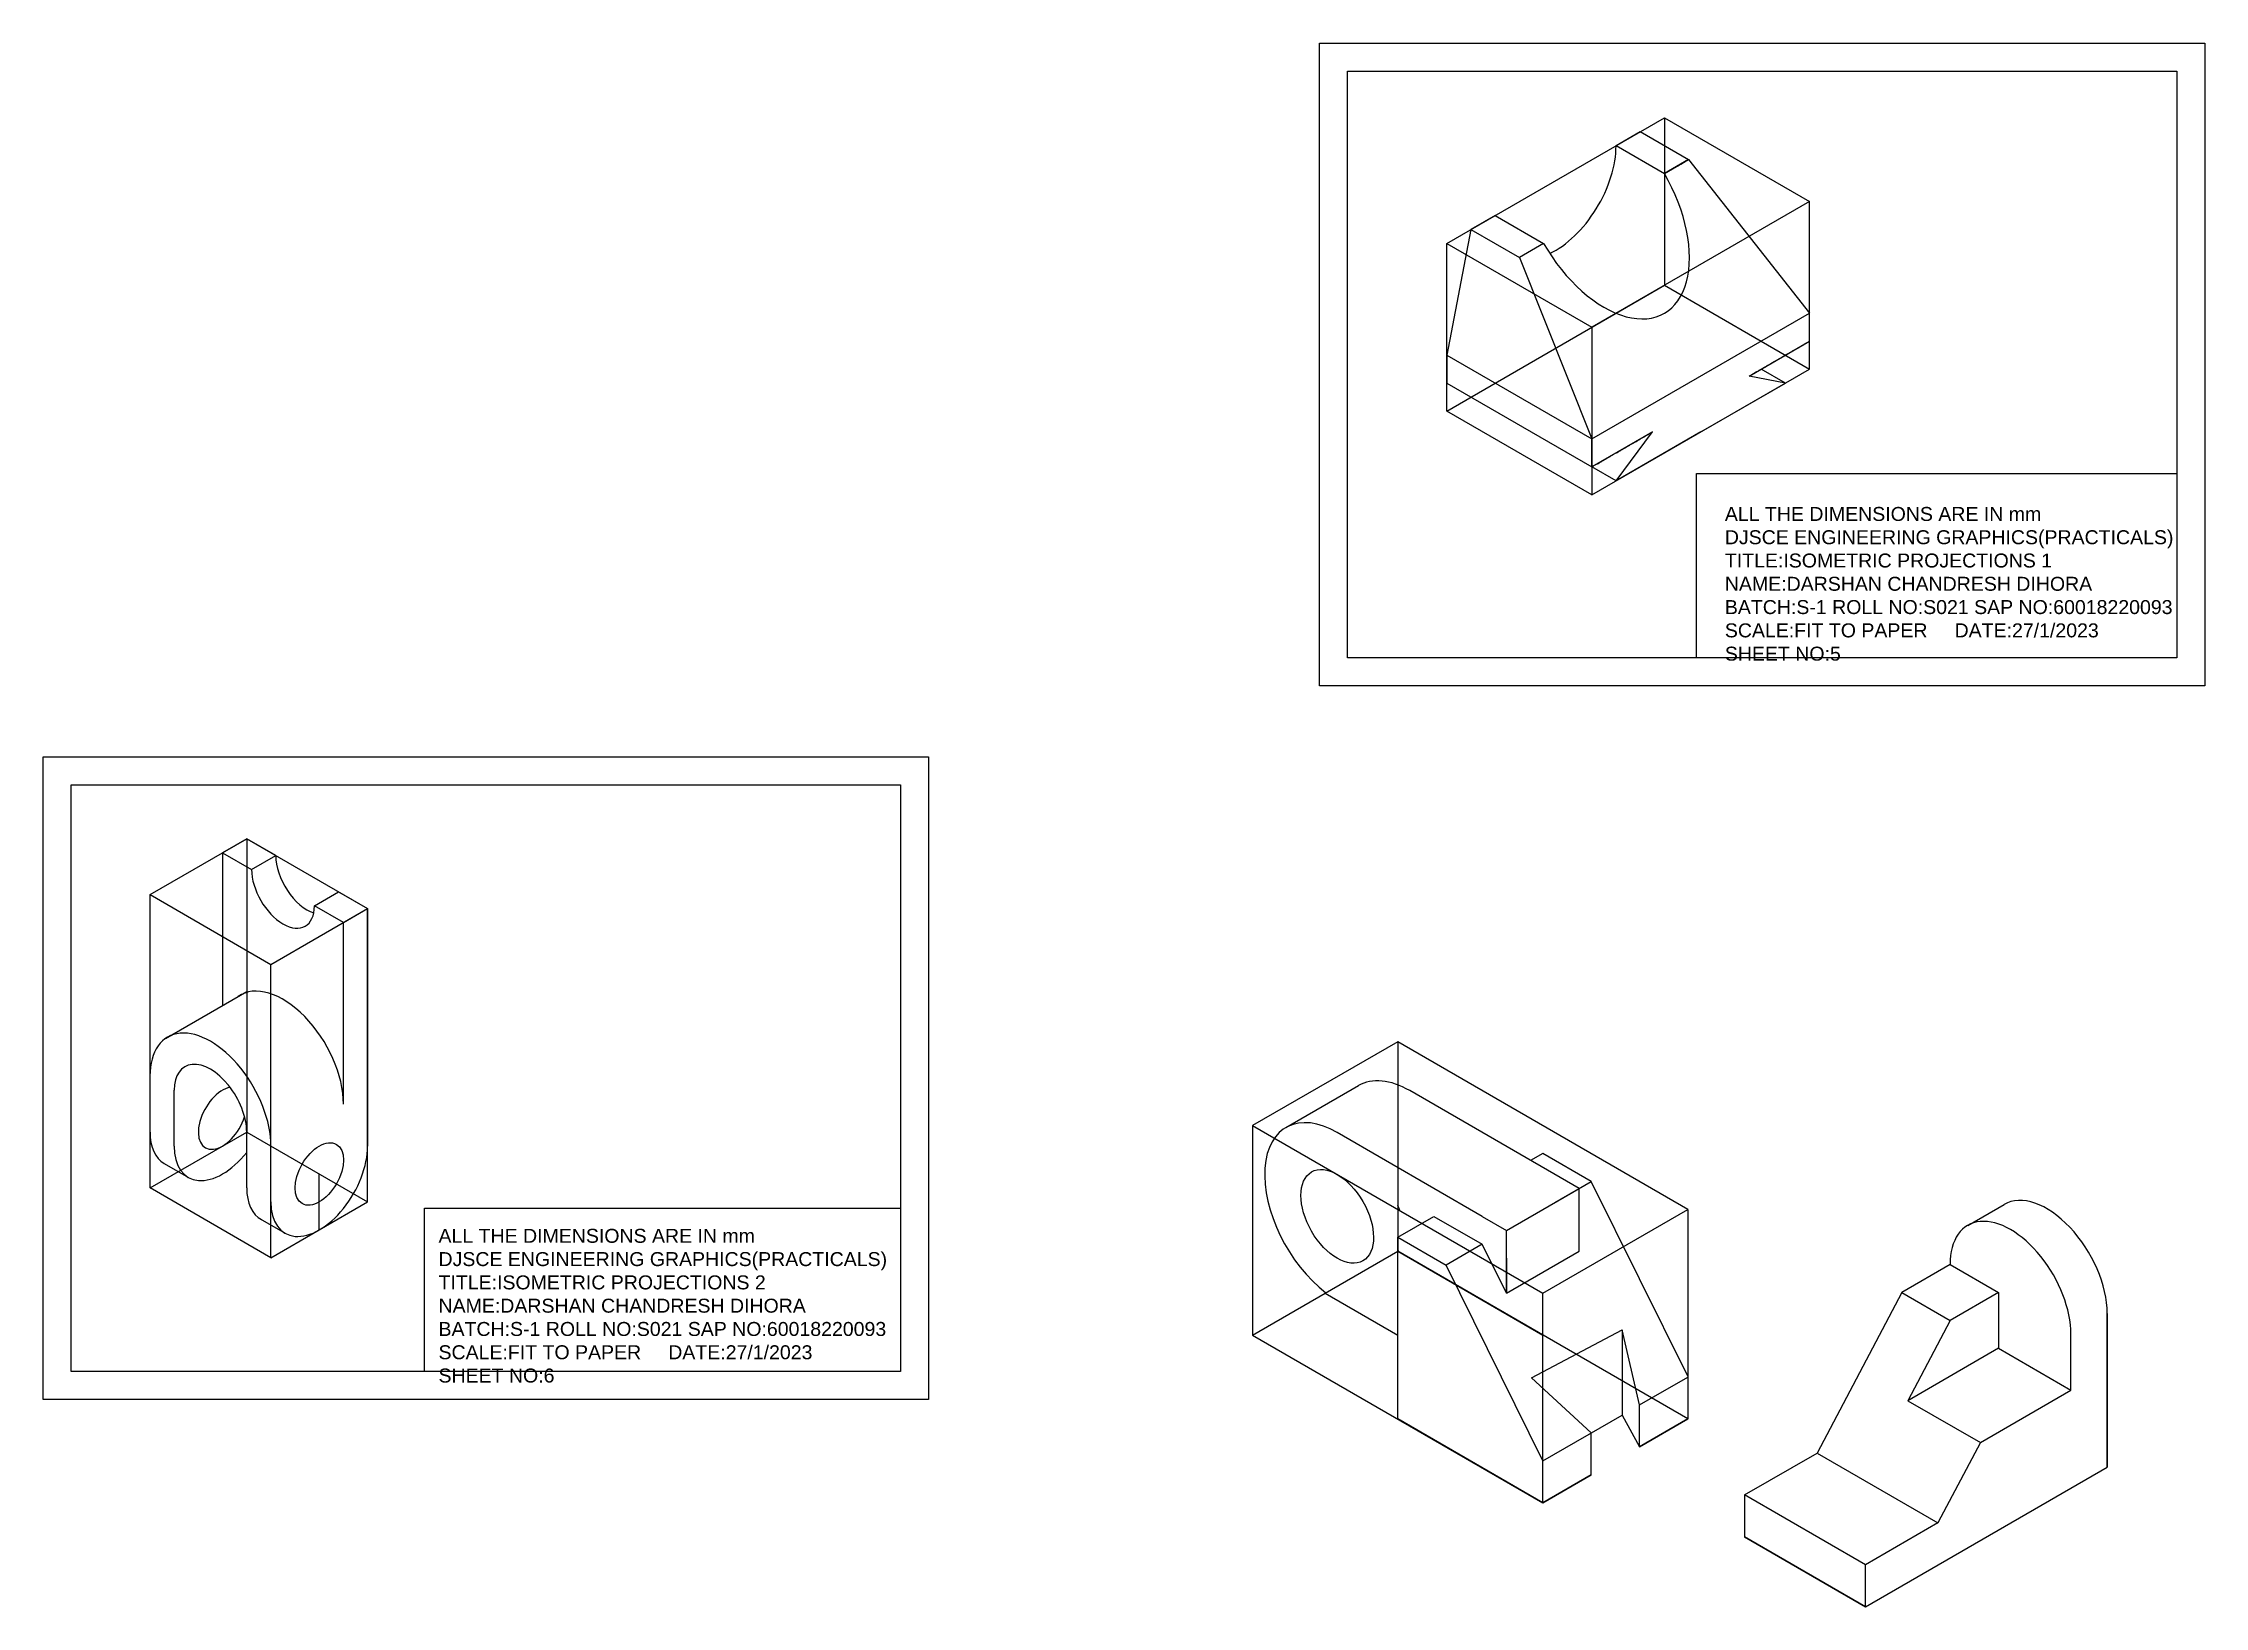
# Model space of a CAD drawing. Header units: inches. Extents: x -365 to 409, y 318 to 878.
import ezdxf

# ---------------------------------------------------------------- set-up
doc = ezdxf.new("R2010")
doc.units = ezdxf.units.IN
doc.header["$MEASUREMENT"] = 0
doc.linetypes.add('CENTER2', pattern=[1.125, 0.75, -0.125, 0.125, -0.125])
for name, color, linetype, lineweight in [('Centre', 50, 'CENTER2', 30), ('Continous thick', 10, 'Continuous', 30), ('Layer1', 50, 'Continuous', 30)]:
    doc.layers.add(name, color=color, linetype=linetype, lineweight=lineweight)
doc.layers.add('Layer2', color=7, linetype='Continuous')
doc.layers.add('Layer3', color=7, linetype='Continuous')
doc.styles.get("Standard").update_dxf_attribs({"font": 'arial.ttf'})

msp = doc.modelspace()

# ---------------------------------------------------------------- linework, layer by layer
for p, q in [((137.84, 805.89), (215.78, 850.89)), ((215.78, 850.89), (267.75, 820.89)), ((215.78, 850.89), (215.78, 790.89)), ((267.75, 820.89), (189.8, 775.89)), ((267.75, 760.89), (267.75, 820.89)), ((137.84, 745.89), (137.84, 805.89)), ((137.84, 805.89), (189.8, 775.89)), ((137.84, 745.89), (215.78, 790.89)), ((215.78, 790.89), (267.75, 760.89)), ((189.8, 775.89), (189.8, 715.89)), ((189.8, 715.89), (267.75, 760.89)), ((189.8, 715.89), (137.84, 745.89)), ((-326.6, 572.78), (-291.96, 592.78)), ((-291.96, 592.78), (-248.66, 567.78)), ((-291.96, 592.78), (-291.96, 487.78)), ((-326.6, 467.78), (-326.6, 572.78)), ((-326.6, 572.78), (-283.3, 547.78)), ((-283.3, 547.78), (-248.66, 567.78)), ((-248.66, 462.78), (-248.66, 567.78)), ((-283.3, 442.78), (-283.3, 547.78)), ((-283.3, 547.78), (-283.3, 547.78)), ((120.24, 520.11), (68.28, 490.11)), ((224.16, 460.11), (120.24, 520.11)), ((120.24, 520.11), (120.24, 445.11)), ((-326.6, 467.78), (-291.96, 487.78)), ((-291.96, 487.78), (-248.66, 462.78)), ((68.28, 490.11), (68.28, 415.11)), ((68.28, 490.11), (172.2, 430.11)), ((-265.98, 452.78), (-265.98, 472.78)), ((-283.3, 442.78), (-326.6, 467.78)), ((-283.3, 442.78), (-248.66, 462.78)), ((172.2, 430.11), (224.16, 460.11)), ((224.16, 460.11), (224.16, 385.11)), ((68.28, 415.11), (120.24, 445.11)), ((224.16, 385.11), (120.24, 445.11)), ((120.24, 445.11), (172.2, 415.11)), ((172.2, 355.11), (172.2, 430.11)), ((374.36, 422.88), (374.36, 367.88)), ((68.28, 415.11), (172.2, 355.11)), ((206.84, 375.11), (224.16, 385.11)), ((172.2, 355.11), (189.52, 365.11)), ((287.76, 317.88), (374.36, 367.88)), ((244.46, 357.88), (244.46, 342.88)), ((287.76, 317.88), (244.46, 342.88)), ((287.76, 317.88), (287.76, 332.88))]:
    msp.add_line(p, q)
at = {"layer": 'Centre'}
for p, q in [((215.78, 830.89), (224.44, 835.89)), ((246.09, 758.39), (267.75, 770.89)), ((189.8, 725.89), (211.45, 738.39))]:
    msp.add_line(p, q, dxfattribs=at)
msp.add_ellipse((98.59, 457.61), major_axis=(18.37, -31.82), ratio=0.57735, start_param=1.308997, end_param=1.371084, dxfattribs=at)
at = {"layer": 'Continous thick'}
for p, q in [((198.46, 840.89), (207.12, 845.89)), ((207.12, 845.89), (224.44, 835.89)), ((198.46, 840.89), (215.78, 830.89)), ((224.44, 835.89), (215.78, 830.89)), ((215.78, 830.89), (224.44, 835.89)), ((224.44, 835.89), (215.78, 830.89)), ((224.44, 835.89), (267.75, 780.89)), ((155.16, 815.89), (146.5, 810.89)), ((155.16, 815.89), (172.48, 805.89)), ((146.5, 810.89), (137.84, 765.89)), ((146.5, 810.89), (163.82, 800.89)), ((172.48, 805.89), (163.82, 800.89)), ((163.82, 800.89), (189.8, 735.89)), ((189.8, 735.89), (267.75, 780.89)), ((267.75, 770.89), (267.75, 780.89)), ((246.09, 758.39), (267.75, 770.89)), ((137.84, 755.89), (137.84, 765.89)), ((137.84, 765.89), (189.8, 735.89)), ((137.84, 765.89), (137.84, 755.89)), ((259.09, 755.89), (250.42, 760.89)), ((137.84, 755.89), (189.8, 725.89)), ((228.77, 738.39), (259.09, 755.89)), ((259.09, 755.89), (246.09, 758.39)), ((211.45, 738.39), (189.8, 725.89)), ((189.8, 725.89), (189.8, 735.89)), ((228.77, 738.39), (198.46, 720.89)), ((198.46, 720.89), (211.45, 738.39)), ((198.46, 720.89), (189.8, 725.89)), ((-291.96, 592.78), (-300.62, 587.78)), ((-281.57, 586.78), (-291.96, 592.78)), ((-300.62, 587.78), (-290.23, 581.78)), ((-300.62, 587.78), (-300.62, 533.09)), ((-290.23, 581.78), (-281.57, 586.78)), ((-267.71, 568.78), (-259.05, 573.78)), ((-259.05, 573.78), (-248.66, 567.78)), ((-257.32, 562.78), (-267.71, 568.78)), ((-257.32, 562.78), (-248.66, 567.78)), ((-248.66, 567.78), (-248.66, 482.78)), ((-257.32, 497.78), (-257.32, 562.78)), ((-321.02, 521.31), (-291.96, 538.09)), ((-320.26, 521.8), (-318.49, 522.6)), ((-326.6, 467.78), (-326.6, 507.78)), ((80.22, 489.43), (106.2, 504.43)), ((-317.94, 482.78), (-317.94, 502.78)), ((185.19, 467.61), (124.57, 502.61)), ((-291.96, 467.78), (-291.96, 487.78)), ((-283.3, 462.78), (-283.3, 482.78)), ((-283.3, 462.78), (-283.3, 482.78)), ((150.55, 457.61), (98.59, 487.61)), ((172.2, 480.11), (167.87, 477.61)), ((189.52, 470.11), (172.2, 480.11)), ((-321.53, 476.57), (-312.87, 471.57)), ((159.21, 452.61), (185.19, 467.61)), ((176.53, 462.61), (189.52, 470.11)), ((185.19, 445.18), (185.19, 467.61)), ((224.16, 400.38), (189.52, 470.11)), ((120.24, 450.11), (133.23, 457.61)), ((133.23, 457.61), (150.55, 447.61)), ((133.23, 457.61), (150.55, 447.61)), ((150.55, 457.61), (159.21, 452.61)), ((324.41, 454.39), (337.4, 461.89)), ((-287.12, 456.7), (-278.23, 451.57)), ((120.24, 385.11), (120.24, 450.11)), ((120.24, 450.11), (137.56, 440.11)), ((159.21, 430.18), (159.21, 452.61)), ((150.55, 447.61), (137.56, 440.11)), ((159.21, 430.18), (150.55, 447.61)), ((159.21, 430.18), (185.19, 445.18)), ((159.21, 442.61), (159.21, 430.18)), ((172.2, 370.11), (137.56, 440.11)), ((318.07, 440.38), (300.75, 430.38)), ((318.07, 440.38), (335.39, 430.38)), ((94.26, 430.11), (120.24, 415.11)), ((300.75, 430.38), (270.44, 372.88)), ((300.75, 430.38), (318.07, 420.38)), ((335.39, 430.38), (318.07, 420.38)), ((335.39, 430.38), (335.39, 410.38)), ((318.1, 420.39), (302.93, 391.63)), ((318.07, 420.38), (318.07, 420.35)), ((374.36, 367.88), (374.36, 422.88)), ((168.22, 399.83), (200.6, 417.04)), ((206.84, 390.11), (200.6, 417.04)), ((200.6, 417.04), (200.6, 386.51)), ((335.39, 410.38), (302.93, 391.63)), ((335.39, 410.38), (361.37, 395.38)), ((361.37, 395.38), (361.37, 415.38)), ((120.24, 385.11), (120.24, 400.11)), ((189.52, 380.11), (168.22, 399.83)), ((206.84, 390.11), (224.16, 400.11)), ((224.16, 400.11), (224.16, 385.11)), ((328.92, 376.63), (361.37, 395.38)), ((206.84, 375.11), (206.84, 390.11)), ((302.93, 391.63), (328.92, 376.63)), ((172.2, 355.11), (120.24, 385.11)), ((172.2, 370.11), (200.6, 386.51)), ((189.52, 365.11), (189.52, 380.11)), ((200.6, 386.51), (206.84, 375.11)), ((224.16, 385.11), (206.84, 375.11)), ((224.16, 385.11), (206.84, 375.11)), ((244.46, 357.88), (270.44, 372.88)), ((270.44, 372.88), (313.74, 347.88)), ((328.92, 376.63), (313.74, 347.88)), ((172.2, 355.11), (172.2, 370.11)), ((172.2, 355.11), (189.52, 365.11)), ((189.52, 365.11), (172.2, 355.11)), ((287.76, 317.88), (374.36, 367.88)), ((287.76, 332.88), (244.46, 357.88)), ((244.46, 357.88), (244.46, 342.88)), ((244.46, 342.88), (287.76, 317.88)), ((313.74, 347.88), (287.76, 332.88)), ((287.76, 317.88), (287.76, 332.88))]:
    msp.add_line(p, q, dxfattribs=at)
for centre, major_axis, start_param, end_param in [((176.81, 828.39), (-15.31, -26.52), 6.971064, 8.63938), ((194.13, 818.39), (21.65, -37.5), 4.712389, 7.853982), ((-278.97, 575.28), (7.96, -13.79), 3.926991, 7.068583), ((-270.31, 580.28), (7.96, -13.79), 3.926991, 5.708074), ((-278.97, 510.28), (15.31, -26.52), 7.068583, 9.475828), ((-304.95, 495.28), (15.31, -26.52), 7.068583, 10.210176), ((-304.95, 495.28), (9.19, -15.91), 7.068583, 10.210176), ((-300.62, 492.78), (-6.12, -10.61), 3.610389, 8.218504), ((124.57, 472.61), (18.37, -31.82), 2.356194, 3.141593), ((98.59, 457.61), (18.37, -31.82), 2.356194, 5.342526), ((-309.28, 497.78), (-12.25, -21.21), 5.497787, 6.283185), ((-300.62, 492.78), (-12.25, -21.21), 5.497787, 7.592182), ((-265.98, 472.78), (-12.25, -21.21), 5.497787, 8.63938), ((-274.64, 477.78), (-12.25, -21.21), 5.497787, 6.30171), ((124.57, 472.61), (18.37, -31.82), 4.45059, 4.47635), ((352.71, 435.38), (15.31, -26.52), 7.068583, 9.424778), ((339.72, 427.88), (15.31, -26.52), 7.068583, 10.210176), ((124.57, 472.61), (18.37, -31.82), 5.330339, 5.342526)]:
    msp.add_ellipse(centre, major_axis=major_axis, ratio=0.57735, start_param=start_param, end_param=end_param, dxfattribs=at)
for centre, major_axis in [((-265.98, 472.78), (-6.12, -10.61)), ((98.59, 457.61), (9.19, -15.91))]:
    msp.add_ellipse(centre, major_axis=major_axis, ratio=0.57735, dxfattribs=at)
at = {"layer": 'Layer1'}
for points in [[(399.3, 657.53), (102.3, 657.53), (102.3, 867.53), (399.3, 867.53)], [(399.3, 657.53), (227.25, 657.53), (227.25, 723.47), (399.3, 723.47)], [(-57.84, 402.11), (-354.84, 402.11), (-354.84, 612.11), (-57.84, 612.11)], [(-57.84, 402.11), (-228.3, 402.11), (-228.3, 460.6), (-57.84, 460.6)]]:
    msp.add_lwpolyline(points, close=True, dxfattribs=at)
at = {"layer": 'Layer2'}
msp.add_lwpolyline([(-47.84, 392.11), (-364.84, 392.11), (-364.84, 622.11), (-47.84, 622.11)], close=True, dxfattribs=at)
at = {"layer": 'Layer3'}
msp.add_lwpolyline([(409.3, 647.53), (92.3, 647.53), (92.3, 877.53), (409.3, 877.53)], close=True, dxfattribs=at)

# ---------------------------------------------------------------- texts
at = {"layer": 'Layer1', "char_height": 0.2, "attachment_point": 1}
for s, width, insert in [('{\\H25x;ALL THE DIMENSIONS ARE IN mm^JDJSCE ENGINEERING GRAPHICS(PRACTICALS)^JTITLE:ISOMETRIC PROJECTIONS 1^JNAME:DARSHAN CHANDRESH DIHORA^JBATCH:S-1 ROLL NO:S021 SAP NO:60018220093^JSCALE:FIT TO PAPER     DATE:27/1/2023^JSHEET NO:5}', 209.3093, (237.42, 711.55)), ('{\\H25x;ALL THE DIMENSIONS ARE IN mm^JDJSCE ENGINEERING GRAPHICS(PRACTICALS)^JTITLE:ISOMETRIC PROJECTIONS 2^JNAME:DARSHAN CHANDRESH DIHORA^JBATCH:S-1 ROLL NO:S021 SAP NO:60018220093^JSCALE:FIT TO PAPER     DATE:27/1/2023^JSHEET NO:6}', 174.8544, (-223.27, 453.15))]:
    msp.add_mtext_dynamic_manual_height_columns(s, width=width, gutter_width=1, heights=[0], dxfattribs=dict(at, insert=insert))

doc.saveas('drawing.dxf')
